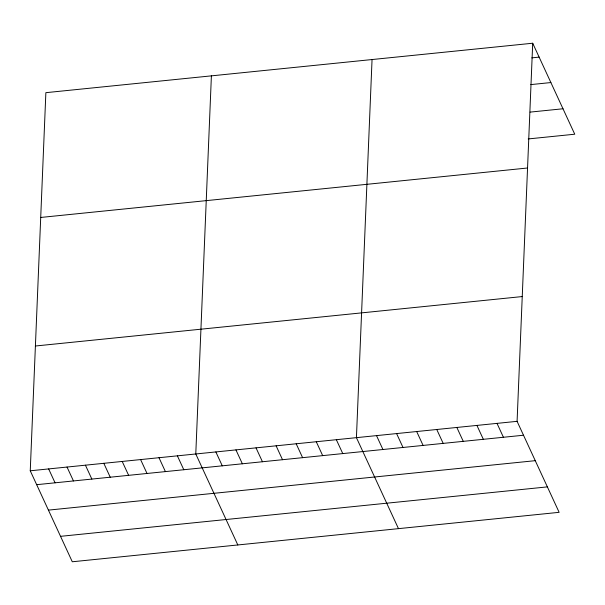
<?xml version="1.0" encoding="UTF-8"?>
<svg xmlns="http://www.w3.org/2000/svg" width="605" height="605" viewBox="0 0 605 605"><rect width="100%" height="100%" fill="white"/><g stroke="black" fill="none" stroke-linecap="round" stroke-linejoin="round"><path stroke-width="0.91" d="M532.71 43.227L517.086 421.337L559.133 512.329L72.29 561.773L30.25 470.788L45.867 92.671L532.71 43.227L574.75 134.212L528.195 138.938M211.395 75.859L195.778 453.977L237.818 544.961M372.052 59.54L356.428 437.657L398.476 528.649M531.825 57.861L539.123 57.12M530.797 84.602L550.883 82.56M530.131 112.106L562.998 108.771M40.717 217.452L527.552 168.001M35.408 346.007L522.244 296.563M30.25 470.788L517.086 421.337M36.671 484.681L523.506 435.229M48.423 510.121L535.266 460.677M60.538 536.332L547.374 486.889M497.007 423.379L503.428 437.271M476.921 425.421L483.342 439.313M456.843 427.463L463.264 441.355M436.757 429.497L443.178 443.389M416.679 431.539L423.099 445.431M396.593 433.581L403.013 447.473M376.514 435.615L382.935 449.507M336.35 439.699L342.77 453.591M316.271 441.741L322.684 455.625M296.185 443.775L302.606 457.667M276.107 445.817L282.52 459.709M256.021 447.859L262.441 461.751M235.942 449.893L242.355 463.785M215.856 451.935L222.277 465.827M177.386 455.845L183.799 469.737M158.994 457.713L165.407 471.605M140.602 459.581L147.023 473.473M122.21 461.449L128.631 475.341M103.818 463.317L110.239 477.209M85.426 465.185L91.847 479.077M67.034 467.052L73.455 480.945M48.642 468.92L55.063 482.813"/></g></svg>
